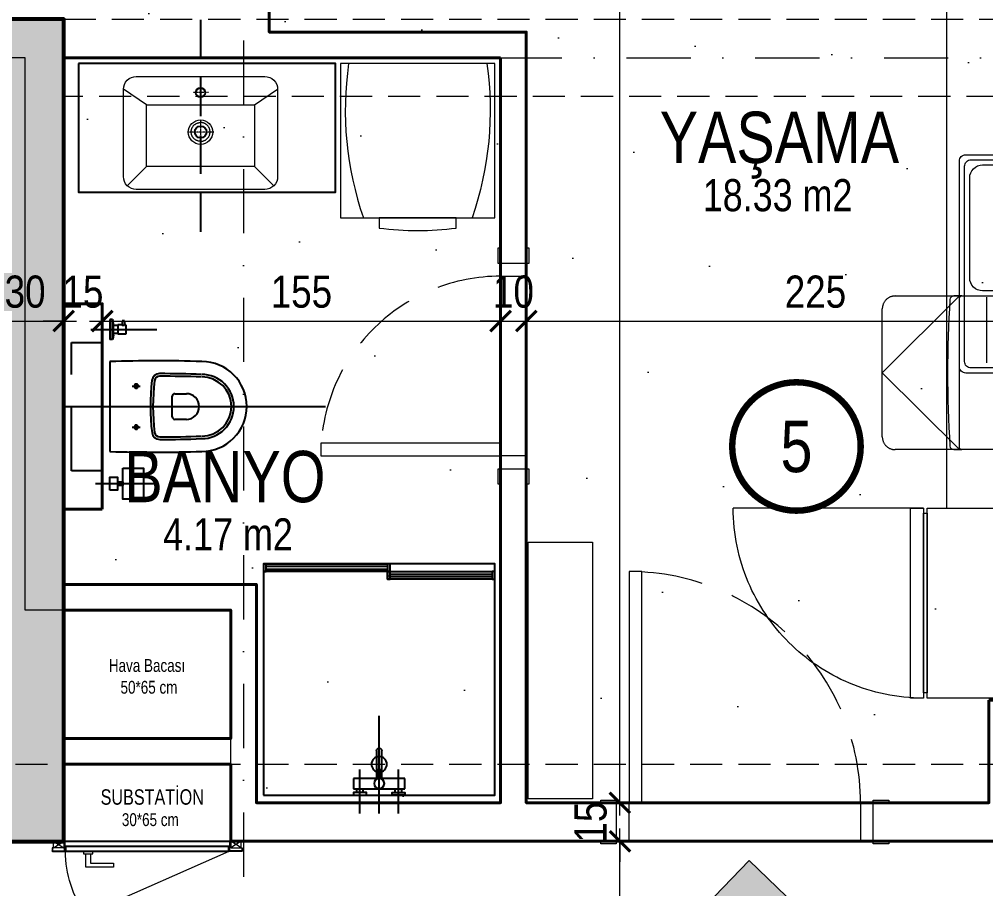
# Model space of a CAD drawing. Header units: centimetres. Extents: x 6300 to 11550, y 0 to 5300.
# Drawn here: x 8912.9 to 9288.8, y 2208 to 2546.4 of the extents above; entities that cross this region are included whole.
import ezdxf
from ezdxf.enums import TextEntityAlignment as Align
from ezdxf.xclip import XClip

# ---------------------------------------------------------------- set-up
doc = ezdxf.new("R2010")
doc.units = ezdxf.units.CM
doc.header["$LTSCALE"] = 100
doc.header["$XCLIPFRAME"] = 0
for name, pattern in [('D BLOK_AKS_NK$0$DASHDOT2', [0.5, 0.25, -0.125, 0, -0.125]), ('D BLOK_STA_NK$0$HIDDEN2', [0.1875, 0.125, -0.0625]), ('xref_1+1_A1_PLAN$0$( Hidden )', [0.375, 0.25, -0.125]), ('xref_1+1_A1_PLAN$0$1N$0$HIDDEN', [0.375, 0.25, -0.125]), ('xref_1+1_A1_PLAN$0$ACAD_ISO03W100', [30, 12, -18]), ('xref_1+1_A1_PLAN$0$CENTER', [0.6, 0.375, -0.075, 0.075, -0.075]), ('xref_1+1_A1_PLAN$0$HIDDEN', [0.375, 0.25, -0.125]), ('xref_1+1_A1_TEXT$0$HIDDEN2', [0.1875, 0.125, -0.0625])]:
    doc.linetypes.add(name, pattern=pattern)
for name, color, linetype, lineweight in [('D BLOK_AKS_NK$0$MYD - AKS', 8, 'D BLOK_AKS_NK$0$DASHDOT2', 15), ('D BLOK_MERDİVEN_NK$0$MYD - B-H', 37, 'Continuous', 20), ('D BLOK_MERDİVEN_NK$0$MYD - BA', 6, 'Continuous', 53), ('D BLOK_MERDİVEN_NK$0$MYD - WIPEOUT', 241, 'Continuous', 0), ('D BLOK_STA_NK$0$MYD - IZ-1', 8, 'D BLOK_STA_NK$0$HIDDEN2', 20), ('D BLOK_ZK$0$MYD - BAGIMSIZ BOLUM', 10, 'Continuous', 18), ('D BLOK_ZK$0$MYD - DIM-IC', 10, 'Continuous', 20), ('xref_1+1_A1_PLAN$0$MYD - DUVAR', 4, 'Continuous', 40), ('xref_1+1_A1_PLAN$0$MYD - GOR-ARKA', 8, 'Continuous', 9), ('xref_1+1_A1_PLAN$0$MYD - KAPI', 2, 'Continuous', 20), ('xref_1+1_A1_PLAN$0$MYD - TEXT-DETAY', 1, 'Continuous', 18), ('xref_1+1_A1_PLAN$0$SAA_TEFRİS', 254, 'Continuous', 5), ('xref_1+1_A1_PLAN$0$xref_1+1_A1_PLAN$0$MYD - DUVAR', 4, 'Continuous', 40), ('xref_1+1_A1_PLAN$0$xref_1+1_B_PLAN$0$MYD - TEFRIS-ISLAK', 5, 'Continuous', 20), ('xref_1+1_A1_TEXT$0$____MEK_MEKANİK ÇALIŞMA', 4, 'Continuous', 35), ('xref_1+1_A1_TEXT$0$MYD - IZ-1', 8, 'xref_1+1_A1_TEXT$0$HIDDEN2', 20), ('xref_1+1_A1_TEXT$0$MYD - TEXT', 7, 'Continuous', 20), ('xref_1+1_A1_TEXT$0$MYD - TEXT-M2', 1, 'Continuous', 20)]:
    doc.layers.add(name, color=color, linetype=linetype, lineweight=lineweight)
for name, color, linetype, lineweight, plot in [('D BLOK_ZK$0$MYD - ALAN-NET', 30, 'Continuous', 9, False), ('xref_1+1_A1_TEXT$0$MYD - ALAN-BRUT', 190, 'Continuous', 9, False), ('xref_1+1_A1_TEXT$0$MYD - ALAN-NET', 30, 'Continuous', 9, False)]:
    doc.layers.add(name, color=color, linetype=linetype, lineweight=lineweight, plot=plot)
doc.layers.add('xref_1+1_A1_PLAN$0$00_VİTRİFİYE AKS', color=7, linetype='xref_1+1_A1_PLAN$0$HIDDEN', true_color=0xf94306)
doc.layers.add('xref_1+1_A1_PLAN$0$Pcelik', color=142, linetype='Continuous')
doc.layers.add('xref_1+1_A1_PLAN$0$Pvitrifiye', color=70, linetype='Continuous')
doc.styles.add('D BLOK_ZK$0$MYD_1.25mm', font='ARIALN.TTF', dxfattribs={"height": 12.5})
doc.styles.add('D BLOK_ZK$0$MYD_4.00mm_B', font='arial.ttf', dxfattribs={"width": 0.8, "height": 40})
doc.styles.add('xref_1+1_A1_TEXT$0$0ZG_2.50mm_B', font='arial.ttf', dxfattribs={"width": 0.8, "height": 25})
doc.styles.add('xref_1+1_A1_TEXT$0$0ZG_4.00mm_B', font='arial.ttf', dxfattribs={"width": 0.8, "height": 40})
doc.styles.add('xref_1+1_A1_TEXT$0$ROMANC8', font='arial.ttf', dxfattribs={"width": 0.75, "height": 0.4})
doc.styles.add('xref_1+1_A1_TEXT$0$Standard', font='arial.ttf')
doc.dimstyles.new('D BLOK_ZK$0$MYD_DIM050', dxfattribs={"dimscale": 0, "dimtxt": 12.5, "dimasz": 8, "dimexe": 5, "dimexo": 0, "dimgap": 5, "dimtad": 1, "dimdec": 1, "dimrnd": 0.5, "dimzin": 12, "dimdsep": 46, "dimtxsty": 'D BLOK_ZK$0$MYD_1.25mm', "dimblk": 'D BLOK_ZK$0$_ARCHTICK', "dimcen": 0.09, "dimdle": 5, "dimclrd": 256, "dimclre": 256, "dimclrt": 256, "dimadec": 0, "dimazin": 0, "dimtfac": 1, "dimtdec": 1, "dimtix": 1, "dimtofl": 0, "dimtmove": 2, "dimatfit": 1, "dimldrblk": 'D BLOK_ZK$0$_ARCHTICK', "dimfxl": 30, "dimfxlon": 1, "dimtolj": 1, "dimtzin": 0, "dimlwd": -1, "dimlwe": -1, "dimarcsym": 0})

# ---------------------------------------------------------------- blocks, each defined once
blk = doc.blocks.new('xref_1+1_A1_TEXT$0$TAG_MAHAL_01')
at = {"style": 'xref_1+1_A1_TEXT$0$Standard', "width": 0.65, "flags": 1}
blk.add_attdef('M2', text='', height=20, dxfattribs=at).set_placement((0, 0), align=Align.MIDDLE_RIGHT)
at = {"layer": 'xref_1+1_A1_TEXT$0$MYD - TEXT', "style": 'xref_1+1_A1_TEXT$0$0ZG_4.00mm_B', "width": 0.8}
blk.add_attdef('MAHAL_ADI', text='', height=40, dxfattribs=at).set_placement((0, -32.5), align=Align.MIDDLE_CENTER)
at = {"layer": 'xref_1+1_A1_TEXT$0$MYD - TEXT-M2', "style": 'xref_1+1_A1_TEXT$0$0ZG_2.50mm_B', "width": 0.8}
blk.add_attdef('MAHAL_M2', text='', height=25, dxfattribs=at).set_placement((0, -77.5), align=Align.MIDDLE_CENTER)
blk = doc.blocks.new('xref_1+1_A1_TEXT')
at = {"layer": 'xref_1+1_A1_TEXT$0$MYD - ALAN-NET'}
h = blk.add_hatch(dxfattribs=at)
h.set_pattern_fill('DOTS', color=1, scale=30, angle=60)
h.set_pattern_definition([(60, (-1500.417, -1858.747), (-29.3382, 44.43473), [0, -47.625])])
h.paths.add_polyline_path([(1417.13, 1032.68), (1077.13, 1032.68), (1077.13, 682.68), (1177.13, 682.68), (1177.13, 382.68), (1357.13, 382.68), (1357.13, 422.68), (1402.13, 422.68), (1402.13, 777.68), (1417.13, 777.68)])
h.paths.add_polyline_path([(1312.13, 1122.68), (1072.13, 1122.68), (1072.13, 1047.68), (1312.13, 1047.68)])
h.paths.add_polyline_path([(769.63, 1007.68), (787.13, 1007.68), (787.13, 1032.68), (1067.13, 1032.68), (1067.13, 687.68), (769.63, 687.68)])
h.paths.add_polyline_path([(1167.13, 672.68), (997.13, 672.68), (997.13, 576.93), (1012.13, 576.93), (1012.13, 496.93), (997.13, 496.93), (997.13, 467.68), (1072.13, 467.68), (1072.13, 382.68), (1167.13, 382.68)])
at = {"layer": 'xref_1+1_A1_TEXT$0$MYD - ALAN-BRUT'}
blk.add_lwpolyline([(757.13, 672.68), (757.13, 1047.68), (1067.13, 1047.68), (1067.13, 1127.68), (1317.13, 1127.68), (1317.13, 1047.68), (1432.13, 1047.68), (1432.13, 412.68), (1367.13, 412.68), (1367.13, 367.68), (1062.13, 367.68), (1062.13, 457.68), (982.13, 457.68), (982.13, 672.68)], close=True, dxfattribs=at)
at = {"layer": 'xref_1+1_A1_TEXT$0$MYD - ALAN-NET'}
for points in [[(1417.13, 1032.68), (1077.13, 1032.68), (1077.13, 682.68), (1177.13, 682.68), (1177.13, 382.68), (1357.13, 382.68), (1357.13, 422.68), (1402.13, 422.68), (1402.13, 777.68), (1417.13, 777.68)], [(1167.13, 672.68), (997.13, 672.68), (997.13, 576.93), (1012.13, 576.93), (1012.13, 496.93), (997.13, 496.93), (997.13, 467.68), (1072.13, 467.68), (1072.13, 382.68), (1167.13, 382.68)]]:
    blk.add_lwpolyline(points, close=True, dxfattribs=at)
at = {"layer": 'xref_1+1_A1_TEXT$0$MYD - IZ-1', "color": 1}
blk.add_lwpolyline([(997.13, 457.68), (1062.13, 457.68), (1062.13, 407.68), (997.13, 407.68)], close=True, dxfattribs=at)
ref = blk.add_blockref('xref_1+1_A1_TEXT$0$TAG_MAHAL_01', (1275.67, 657.97), dxfattribs=dict(xscale=-0.5, yscale=0.5, zscale=0.5))
ref.add_attrib('MAHAL_ADI', 'YAŞAMA', dxfattribs={"layer": 'xref_1+1_A1_TEXT$0$MYD - TEXT', "height": 20, "style": 'xref_1+1_A1_TEXT$0$0ZG_4.00mm_B', "width": 0.8}).set_placement((1275.6, 641.72), align=Align.MIDDLE_CENTER)
ref.add_attrib('MAHAL_M2', '18.33 m2', dxfattribs={"layer": 'xref_1+1_A1_TEXT$0$MYD - TEXT-M2', "height": 12.5, "style": 'xref_1+1_A1_TEXT$0$0ZG_2.50mm_B', "width": 0.8}).set_placement((1274.89, 619.22), align=Align.MIDDLE_CENTER)
ref = blk.add_blockref('xref_1+1_A1_TEXT$0$TAG_MAHAL_01', (1060.49, 525.92), dxfattribs=dict(xscale=-0.5, yscale=0.5, zscale=0.5))
ref.add_attrib('MAHAL_ADI', 'BANYO', dxfattribs={"layer": 'xref_1+1_A1_TEXT$0$MYD - TEXT', "height": 20, "style": 'xref_1+1_A1_TEXT$0$0ZG_4.00mm_B', "width": 0.8}).set_placement((1059.86, 509.67), align=Align.MIDDLE_CENTER)
ref.add_attrib('MAHAL_M2', '4.17 m2', dxfattribs={"layer": 'xref_1+1_A1_TEXT$0$MYD - TEXT-M2', "height": 12.5, "style": 'xref_1+1_A1_TEXT$0$0ZG_2.50mm_B', "width": 0.8}).set_placement((1061.05, 487.17), align=Align.MIDDLE_CENTER)
at = {"layer": 'xref_1+1_A1_TEXT$0$____MEK_MEKANİK ÇALIŞMA', "color": 1, "style": 'xref_1+1_A1_TEXT$0$ROMANC8', "width": 0.75}
for s, height, p in [('Hava Bacası', 5, (1014.69, 433.63)), ('50*65 cm', 5, (1019.25, 425.15)), ('SUBSTATİON', 6, (1011.5, 381.92)), ('30*65 cm', 5, (1019.77, 373.61))]:
    blk.add_text(s, height=height, rotation=0.0335, dxfattribs=at).set_placement(p)
blk = doc.blocks.new('xref_1+1_A1_PLAN$0$KAPI - 080')
at = {"layer": 'xref_1+1_A1_PLAN$0$MYD - KAPI', "ltscale": 2}
for p, q in [((10, 70), (5, 70)), ((5, 70), (5, 0)), ((10, 0), (10, 70)), ((0, 0), (10, 0)), ((80, 0), (75, 0))]:
    blk.add_line(p, q, dxfattribs=at)
at = {"layer": 'xref_1+1_A1_PLAN$0$MYD - KAPI', "linetype": 'xref_1+1_A1_PLAN$0$HIDDEN'}
blk.add_arc((5, 0), 70, 0, 85.904, dxfattribs=at)
blk = doc.blocks.new('*U410')
at = {"layer": 'xref_1+1_A1_PLAN$0$MYD - GOR-ARKA'}
blk.add_lwpolyline([(5, 0), (-65, 0), (-65, -10), (5, -10)], close=True, dxfattribs=at)
at = {"layer": 'xref_1+1_A1_PLAN$0$MYD - KAPI'}
for points in [[(-70, 1), (-76, 1), (-76, 0), (-65, 0), (-65, -10), (-76, -10), (-76, -11), (-70, -11)], [(5, -10), (5, 0), (16, 0), (16, 1), (16, 1), (10, 1), (10, -11), (16, -11), (16, -10)]]:
    blk.add_lwpolyline(points, close=True, dxfattribs=at)
at = {"layer": 'xref_1+1_A1_PLAN$0$MYD - KAPI', "xscale": -1, "rotation": 1.636399016291535e-07}
blk.add_blockref('xref_1+1_A1_PLAN$0$KAPI - 080', (10, 0), dxfattribs=at)
blk = doc.blocks.new('xref_1+1_A1_PLAN$0$A$C6511112D')
at = {"layer": 'xref_1+1_A1_PLAN$0$MYD - TEXT-DETAY'}
h = blk.add_hatch(color=256, dxfattribs=at)
h.dxf.hatch_style = 1
h.paths.add_polyline_path([(0, 0), (14, -14.5), (0, -28.02)])
blk.add_lwpolyline([(0, 0), (14, -14.5), (0, -28.02)], close=True, dxfattribs=at)
blk = doc.blocks.new('xref_1+1_A1_PLAN$0$KAPI - 100')
at = {"layer": 'xref_1+1_A1_PLAN$0$MYD - KAPI'}
for points in [[(10, 0), (10, 90), (5, 90), (5, 0), (10, 0)], [(0, 0), (5, 0)], [(95, 0), (100, 0)]]:
    blk.add_lwpolyline(points, dxfattribs=at)
at = {"layer": 'xref_1+1_A1_PLAN$0$MYD - KAPI', "linetype": 'xref_1+1_A1_PLAN$0$HIDDEN'}
blk.add_lwpolyline([(95, 0, 0.398025), (10, 89.86)], format="xyb", dxfattribs=at)
blk = doc.blocks.new('*U411')
at = {"layer": 'xref_1+1_A1_PLAN$0$MYD - GOR-ARKA'}
blk.add_lwpolyline([(5, 0), (-85, 0), (-85, -15), (5, -15)], close=True, dxfattribs=at)
at = {"layer": 'xref_1+1_A1_PLAN$0$MYD - KAPI'}
for points in [[(-90, -16), (-90, 1), (-96, 1), (-96, 0), (-85, 0), (-85, -15), (-96, -15), (-96, -16)], [(5, -15), (5, 0), (16, 0), (16, 1), (16, 1), (10, 1), (10, -16), (16, -16), (16, -15)]]:
    blk.add_lwpolyline(points, close=True, dxfattribs=at)
at = {"layer": 'xref_1+1_A1_PLAN$0$MYD - KAPI', "xscale": -1, "rotation": 1.636399016291535e-07}
blk.add_blockref('xref_1+1_A1_PLAN$0$KAPI - 100', (10, 0), dxfattribs=at)
blk = doc.blocks.new('*U422')
for points in [[(-74, -67.5), (0, -67.5), (0, 0), (-74, 0)], [(-72, -69), (-2, -69), (-2, -67.5), (-72, -67.5)], [(-74, -74), (0, -74), (0, -69), (-74, -69)]]:
    blk.add_lwpolyline(points, close=True)
at = {"linetype": 'xref_1+1_A1_PLAN$0$ACAD_ISO03W100', "ltscale": 0.3}
blk.add_lwpolyline([(0, -69), (0, -143)], dxfattribs=at)
blk.add_arc((0, -69), 74, 180, 270, dxfattribs=at)
blk = doc.blocks.new('*U420')
for points in [[(39.5, 0), (-40.5, 0, -0.414214), (-43, 2.5), (-43, 44.5, -0.414214), (-40.5, 47), (39.5, 47, -0.414214), (42, 44.5), (42, 2.5, -0.414214)], [(37.5, 2), (-38.5, 2, -0.414214), (-41, 4.5), (-41, 42.5, -0.414214), (-38.5, 45), (37.5, 45, -0.414214), (40, 42.5), (40, 4.5, -0.414214)], [(5, 4), (-34, 4, -0.414214), (-39, 9), (-39, 38, -0.414214), (-34, 43), (5, 43, -0.414214), (10, 38), (10, 9, -0.414214)]]:
    blk.add_lwpolyline(points, format="xyb", close=True)
for points in [[(12.5, 36.5), (38, 36.5)], [(12.5, 30), (38, 30)], [(12.5, 23.5), (38, 23.5)], [(12.5, 17), (38, 17)], [(12.5, 10.5), (38, 10.5)]]:
    blk.add_lwpolyline(points)
blk.add_circle((-14.5, 23.5), 5.5)
blk = doc.blocks.new('xref_1+1_A1_PLAN$0$Bosch_300_Series_Dishwasher_24_Stainless_steel_Top1')
blk.add_lwpolyline([(0, 0), (59.8, 0), (59.8, -51.9, -0.414214), (58.8, -52.9), (1, -52.9, -0.414214), (0, -51.9)], format="xyb", close=True)
blk.add_lwpolyline([(0, -51.9), (0, -55.09, 0.395671), (1.4, -56.59, 0.031871), (58.4, -56.59, 0.395671), (59.8, -55.09), (59.8, -51.9)], format="xyb")
at = {"linetype": 'xref_1+1_A1_PLAN$0$( Hidden )', "ltscale": 10}
blk.add_lwpolyline([(59.8, -52.9), (59.8, -77.9, -0.414214), (54.8, -82.9), (5, -82.9, -0.414214), (0, -77.9), (0, -52.9)], format="xyb", dxfattribs=at)
blk.add_lwpolyline([(59.8, -52.9), (29.9, -82.9), (0, -52.9)], dxfattribs=at)
blk = doc.blocks.new('xref_1+1_A1_PLAN$0$A$C38267379')
at = {"layer": 'xref_1+1_A1_PLAN$0$00_VİTRİFİYE AKS', "ltscale": 6}
blk.add_lwpolyline([(299.8, 635.6), (299.8, -210.1)], dxfattribs=at)
at = {"layer": 'xref_1+1_A1_PLAN$0$Pvitrifiye', "linetype": 'xref_1+1_A1_PLAN$0$CENTER', "lineweight": 5, "ltscale": 0.03}
for p, q in [((299.8, 379.3), (299.8, 321.9)), ((330.9, 352.3), (270.6, 352.3)), ((299.8, 244.7), (299.8, 144.2)), ((351.4, 198.2), (250.1, 198.2))]:
    blk.add_line(p, q, dxfattribs=at)
at = {"layer": 'xref_1+1_A1_PLAN$0$Pvitrifiye', "linetype": 'Continuous', "lineweight": 5}
blk.add_lwpolyline([(-0.2, 25), (-0.2, 365, -0.414214), (49.8, 415), (549.8, 415, -0.414214), (599.8, 365), (599.8, 25, -0.414214), (549.8, -25), (49.8, -25, -0.414214)], format="xyb", close=True, dxfattribs=at)
for points in [[(89.8, 305), (-0.2, 365)], [(509.8, 305), (599.8, 365)], [(89.8, 65), (14.5, -10.4)], [(509.8, 65), (585.2, -10.4)]]:
    blk.add_lwpolyline(points, dxfattribs=at)
blk.add_lwpolyline([(89.8, 65), (89.8, 305), (509.8, 305), (509.8, 65)], close=True, dxfattribs=at)
at = {"layer": 'xref_1+1_A1_PLAN$0$Pvitrifiye', "linetype": 'Continuous'}
for centre, radius in [((299.8, 352.3), 17.9), ((300.1, 199), 23)]:
    blk.add_circle(centre, radius, dxfattribs=at)
at = {"layer": 'xref_1+1_A1_PLAN$0$Pvitrifiye', "linetype": 'Continuous', "lineweight": 5}
blk.add_circle((299.8, 198.2), 47.5, dxfattribs=at)
for points in [[(300.1, 162.3), (298.9, 162.3), (296.5, 162.4), (293, 162.9), (289.5, 163.8), (286.1, 165), (282.8, 166.6), (279.7, 168.4), (276.8, 170.6), (274.1, 173), (271.7, 175.7), (269.5, 178.6), (267.7, 181.7), (266.1, 184.9), (264.9, 188.3), (264.1, 191.8), (263.5, 195.4), (263.3, 199), (263.5, 202.6), (264.1, 206.2), (264.9, 209.7), (266.1, 213.1), (267.7, 216.3), (269.5, 219.4), (271.7, 222.3), (274.1, 225), (276.8, 227.4), (279.7, 229.6), (282.8, 231.4), (286.1, 233), (289.5, 234.2), (293, 235.1), (296.5, 235.6), (298.9, 235.7), (300.1, 235.7)], [(300.1, 162.3), (301.3, 162.3), (303.7, 162.4), (307.3, 162.9), (310.8, 163.8), (314.2, 165), (317.5, 166.6), (320.6, 168.4), (323.5, 170.6), (326.1, 173), (328.6, 175.7), (330.7, 178.6), (332.6, 181.7), (334.1, 184.9), (335.3, 188.3), (336.2, 191.8), (336.7, 195.4), (336.9, 199), (336.7, 202.6), (336.2, 206.2), (335.3, 209.7), (334.1, 213.1), (332.6, 216.3), (330.7, 219.4), (328.6, 222.3), (326.1, 225), (323.5, 227.4), (320.6, 229.6), (317.5, 231.4), (314.2, 233), (310.8, 234.2), (307.3, 235.1), (303.7, 235.6), (301.3, 235.7), (300.1, 235.7)]]:
    blk.add_open_spline(points, degree=3, dxfattribs=at)
blk = doc.blocks.new('xref_1+1_A1_PLAN$0$xref_1+1_B_PLAN$0$TEF - BANYO - ÇAMAŞIR MAKİNESİ')
at = {"layer": 'xref_1+1_A1_PLAN$0$xref_1+1_B_PLAN$0$MYD - TEFRIS-ISLAK'}
blk.add_lwpolyline([(5, -65), (5, -5), (65, -5), (65, -65)], close=True, dxfattribs=at)
for points in [[(5, -8.1, -0.119212), (65, -13.85)], [(5, -61.9, 0.119212), (65, -56.15)]]:
    blk.add_lwpolyline(points, format="xyb", dxfattribs=at)
blk.add_lwpolyline([(69, -50), (65, -50), (65, -20), (69, -20, -0.066667), (69, -50)], format="xyb", close=True, dxfattribs=at)
blk = doc.blocks.new('xref_1+1_A1_PLAN$0$banyo batarya')
at = {"layer": 'xref_1+1_A1_PLAN$0$00_VİTRİFİYE AKS', "ltscale": 6}
for points in [[(74322.34, -67160.49), (74339.39, -67160.49)], [(74322.34, -67167.99), (74360.27, -67167.99)], [(74322.34, -67175.49), (74339.39, -67175.49)]]:
    blk.add_lwpolyline(points, dxfattribs=at)
at = {"layer": 'xref_1+1_A1_PLAN$0$Pvitrifiye'}
for p, q in [((74330.44, -67159.24), (74331.94, -67159.24)), ((74331.94, -67177.99), (74331.94, -67157.99)), ((74331.94, -67157.99), (74335.94, -67157.99)), ((74335.94, -67157.99), (74335.94, -67177.99)), ((74330.44, -67161.74), (74331.94, -67161.74)), ((74335.94, -67166.99), (74346.7, -67166.99)), ((74335.87, -67168.49), (74339.28, -67168.49)), ((74346.7, -67168.99), (74335.94, -67168.99)), ((74339.28, -67167.49), (74339.28, -67168.49)), ((74330.44, -67174.24), (74331.94, -67174.24)), ((74330.44, -67176.74), (74331.94, -67176.74)), ((74335.94, -67177.99), (74331.94, -67177.99))]:
    blk.add_line(p, q, dxfattribs=at)
for points in [[(74329.44, -67157.99), (74329.44, -67162.99), (74330.44, -67162.99), (74330.44, -67157.99)], [(74329.44, -67177.99), (74329.44, -67172.99), (74330.44, -67172.99), (74330.44, -67177.99)]]:
    blk.add_lwpolyline(points, close=True, dxfattribs=at)
blk.add_lwpolyline([(74335.87, -67167.49), (74339.28, -67167.49)], dxfattribs=at)
blk.add_circle((74333.94, -67167.99), 2, dxfattribs=at)
blk.add_arc((74346.7, -67167.99), 1, 270, 90, dxfattribs=at)
blk = doc.blocks.new('xref_1+1_A1_PLAN$0$9090duş_1')
at = {"layer": 'xref_1+1_A1_PLAN$0$Pcelik', "ltscale": 6, "elevation": 0}
for points in [[(24102.62, -6340.13), (24102.62, -6337.13), (24103.62, -6337.13), (24103.62, -6340.13)], [(24102.62, -6337.13), (24102.62, -6340.13), (24143.37, -6340.13), (24143.37, -6337.13)], [(24143.37, -6340.13), (24143.37, -6337.13), (24144.37, -6337.13), (24144.37, -6340.13)], [(24054.37, -6343.13), (24054.37, -6340.13), (24055.37, -6340.13), (24055.37, -6343.13)], [(24102.62, -6343.13), (24102.62, -6340.13), (24103.62, -6340.13), (24103.62, -6343.13)]]:
    blk.add_lwpolyline(points, close=True, dxfattribs=at)
for points in [[(24103.62, -6339.13), (24143.37, -6339.13), (24143.37, -6338.13), (24103.62, -6338.13)], [(24103.62, -6340.13), (24054.37, -6340.13)], [(24055.37, -6341.13), (24102.62, -6341.13)], [(24102.62, -6342.13), (24055.37, -6342.13)], [(24054.37, -6343.13), (24102.62, -6343.13)]]:
    blk.add_lwpolyline(points, dxfattribs=at)
at = {"layer": 'xref_1+1_A1_PLAN$0$Pvitrifiye'}
blk.add_lwpolyline([(24054.37, -6253.13), (24144.37, -6253.13), (24144.37, -6343.13), (24054.37, -6343.13)], close=True, dxfattribs=at)
blk.add_circle((24099.37, -6265.13, 0), 3, dxfattribs=at)
at = {"layer": 'xref_1+1_A1_PLAN$0$Pvitrifiye', "rotation": 270}
blk.add_blockref('xref_1+1_A1_PLAN$0$banyo batarya', (91267.37, 68076.31), dxfattribs=at)
blk = doc.blocks.new('xref_1+1_A1_PLAN$0$matrix_tk_üst')
at = {"layer": 'xref_1+1_A1_PLAN$0$00_VİTRİFİYE AKS', "ltscale": 6}
blk.add_lwpolyline([(80694.02, -59002.25), (80694.09, -59026.78)], dxfattribs=at)
at = {"layer": 'xref_1+1_A1_PLAN$0$Pvitrifiye', "ltscale": 6}
for points in [[(80696.54, -59007.89), (80691.54, -59007.9), (80691.54, -59010.9), (80696.54, -59010.89)], [(80694.79, -59010.9), (80693.29, -59010.9), (80693.3, -59012.9), (80694.8, -59012.9)], [(80688.05, -59012.91), (80688.07, -59020.91), (80700.07, -59020.88), (80700.05, -59012.88)]]:
    blk.add_lwpolyline(points, close=True, dxfattribs=at)
blk = doc.blocks.new('xref_1+1_A1_PLAN$0$STOP VALF')
at = {"linetype": 'Continuous'}
for p, q in [((-3.95, 0), (3.95, 0)), ((-3.85, -0.95), (-3.95, 0)), ((3.85, -0.95), (-3.85, -0.95)), ((3.69, -1.13), (-3.69, -1.13)), ((-2.16, -1.4), (-3.69, -1.13)), ((2.16, -1.4), (-2.16, -1.4)), ((-1.76, -4.81), (-1.76, -3.05)), ((-1.76, -3.05), (1.76, -3.05)), ((-1.61, -3.05), (-1.61, -1.4)), ((1.61, -3.05), (1.61, -1.4)), ((1.76, -6.16), (1.76, -3.05)), ((2.16, -1.4), (3.69, -1.13)), ((-3.41, -4.86), (-3.36, -4.81)), ((-3.41, -5.56), (-3.41, -4.86)), ((-3.41, -5.56), (-3.36, -5.61)), ((-3.36, -5.61), (-3.36, -4.81)), ((-3.36, -4.81), (-1.76, -4.81)), ((-3.36, -5.61), (-1.76, -5.61)), ((-1.76, -6.16), (-1.76, -5.61)), ((-1.76, -6.16), (1.76, -6.16))]:
    blk.add_line(p, q, dxfattribs=at)
at = {"linetype": 'xref_1+1_A1_PLAN$0$1N$0$HIDDEN', "ltscale": 0.1}
blk.add_line((3.85, -0.95), (3.95, 0), dxfattribs=at)
at = {"linetype": 'Continuous'}
for centre, start, end in [((-3.65, -0.93), 186, 259.8239), ((3.65, -0.93), 280.1761, 354)]:
    blk.add_arc(centre, 0.201, start, end, dxfattribs=at)
at = {"linetype": 'Continuous', "start_tangent": (0.222825, -0.974858), "end_tangent": (-0.222825, -0.974858)}
blk.add_spline([(-1.76, -4.81), (-1.75, -4.81), (-1.75, -4.84), (-1.74, -4.87), (-1.73, -4.92), (-1.72, -4.98), (-1.72, -5.05), (-1.71, -5.13), (-1.71, -5.21), (-1.71, -5.28), (-1.72, -5.36), (-1.72, -5.43), (-1.73, -5.49), (-1.74, -5.54), (-1.75, -5.58), (-1.75, -5.6), (-1.76, -5.61)], degree=3, dxfattribs=at)
at = {"layer": 'xref_1+1_A1_PLAN$0$00_VİTRİFİYE AKS', "ltscale": 6}
blk.add_lwpolyline([(0, 7.42), (0, -18.26)], dxfattribs=at)
blk = doc.blocks.new('xref_1+1_A1_PLAN$0$klozet1')
at = {"layer": 'xref_1+1_A1_PLAN$0$00_VİTRİFİYE AKS', "ltscale": 6}
blk.add_lwpolyline([(30.69, -0.09), (-83.81, 0.24)], dxfattribs=at)
at = {"layer": 'xref_1+1_A1_PLAN$0$Pvitrifiye'}
for p, q in [((-0.05, -17.49, 0), (0.05, 17.49, 0)), ((-8.61, 8.03, 0), (-11.8, 8.03, 0)), ((-8.61, 8.03, 0), (-11.8, 8.03, 0)), ((-10.21, 8.03, 0), (-10.21, 9.19, 0)), ((-10.21, 8.03, 0), (-10.21, 6.87, 0)), ((-29.73, 5.08, 0), (-25.23, 5.07, 0)), ((-24.23, 4.07, 0), (-24.24, 0.07, 0)), ((-24.24, 0.07, 0), (-24.25, -3.93, 0)), ((-25.25, -4.93, 0), (-29.75, -4.92, 0)), ((-10.25, -7.97, 0), (-10.25, -6.81, 0)), ((-8.66, -7.97, 0), (-11.84, -7.97, 0)), ((-8.66, -7.97, 0), (-11.84, -7.97, 0)), ((-10.25, -7.97, 0), (-10.26, -9.13, 0))]:
    blk.add_line(p, q, dxfattribs=at)
at = {"layer": 'xref_1+1_A1_PLAN$0$Pvitrifiye', "linetype": 'xref_1+1_A1_PLAN$0$HIDDEN', "elevation": 0}
blk.add_lwpolyline([(15.07, 24.96), (14.93, -25.04), (2.93, -25.01), (3.07, 24.99)], close=True, dxfattribs=at)
at = {"layer": 'xref_1+1_A1_PLAN$0$Pvitrifiye'}
for centre, major_axis, start_param, end_param in [((-35.74, 0.07, 0), (12.37, 12.37), 0.783497, 2.354294), ((-18.92, -482.15, 0), (353.55, 353.55), 0.747455, 0.81898), ((-35.74, 0.08, 0), (8.84, 8.84), 0.783497, 2.354294), ((-35.74, 0.08, 0), (-8.13, 8.13), -0.787299, 0.783497), ((-18.92, -482.13, 0), (350.02, 350.02), 0.786231, 0.81898), ((-18.92, -482.13, 0), (-349.31, 349.31), -0.784566, -0.751816), ((-19.33, 9.86, 0), (-2.12, 2.12), 4.048701, 5.49862), ((-19.33, 9.86, 0), (1.41, 1.41), 5.619497, 7.069416), ((-98.33, 0.2, 0), (57.69, 57.69), 5.372276, 5.619497), ((-98.33, 0.2, 0), (-58.4, 58.4), 3.801479, 4.048701), ((-10.21, 8.03, 0), (0.53, 0.53), 5.495886, 8.637479), ((-10.21, 8.03, 0), (0.53, 0.53), 2.354294, 5.495886), ((-29.74, 0.08, 0), (-3.54, 3.54), -0.787299, 0.783497), ((-25.23, 4.07, 0), (0.707, 0.707), 5.495886, 7.066683), ((-35.74, 0.07, 0), (12.37, 12.37), 2.354294, 3.92509), ((-35.74, 0.08, 0), (-8.84, 8.84), 0.783497, 2.354294), ((-35.74, 0.08, 0), (8.13, 8.13), 2.354294, 3.92509), ((-29.74, 0.08, 0), (3.54, 3.54), 2.354294, 3.92509), ((-25.25, -3.93, 0), (0.707, 0.707), 3.92509, 5.495886), ((-10.25, -7.97, 0), (0.53, 0.53), 5.495886, 8.637479), ((-19.36, -9.76, 0), (-2.12, 2.12), 2.35156, 3.801479), ((-19.36, -9.76, 0), (1.41, 1.41), 3.922356, 5.372276), ((-10.25, -7.97, 0), (0.53, 0.53), 2.354294, 5.495886), ((-17.08, 482.23, 0), (350.02, 350.02), 3.889607, 3.922356), ((-17.08, 482.23, 0), (349.31, 349.31), 3.889607, 3.922356), ((-17.08, 482.22, 0), (-353.55, 353.55), 2.318811, 2.390268)]:
    blk.add_ellipse(centre, major_axis=major_axis, ratio=1, start_param=start_param, end_param=end_param, dxfattribs=at)
blk = doc.blocks.new('xref_1+1_A1_PLAN')
at = {"layer": 'xref_1+1_A1_PLAN$0$MYD - DUVAR'}
for points in [[(838.35, 354.58), (853.35, 354.58), (853.35, 659.58), (1090.85, 659.58), (1090.85, 1034.58), (403.35, 1034.58), (403.35, 354.58), (773.35, 354.58), (773.35, 384.58), (838.35, 384.58)], [(478.35, 409.58), (433.35, 409.58), (433.35, 764.58), (418.35, 764.58), (418.35, 1019.58), (758.35, 1019.58), (758.35, 669.58), (658.35, 669.58), (658.35, 369.58), (478.35, 369.58)], [(668.35, 659.58), (838.35, 659.58), (838.35, 454.58), (763.35, 454.58), (763.35, 369.58), (668.35, 369.58)], [(838.35, 394.58), (773.35, 394.58), (773.35, 444.58), (838.35, 444.58)]]:
    blk.add_lwpolyline(points, close=True, dxfattribs=at)
at = {"layer": 'xref_1+1_A1_PLAN$0$MYD - KAPI', "transparency": 33554513}
for p, q in [((773.85, 354.58), (837.85, 354.58)), ((768.85, 352.08, 0), (768.85, 350.88, 0)), ((769.05, 352.08, 0), (768.85, 352.08, 0)), ((769.05, 352.08, 0), (769.05, 350.98, 0)), ((769.05, 350.68, 0), (773.75, 350.68, 0)), ((769.15, 350.88, 0), (773.55, 350.88, 0)), ((774.05, 350.68, 0), (829.77, 326.05, 0)), ((842.65, 350.68), (837.95, 350.68)), ((842.55, 350.88), (838.15, 350.88)), ((842.65, 352.08), (842.65, 350.98)), ((842.65, 352.08), (842.85, 352.08)), ((842.85, 352.07), (842.85, 350.87))]:
    blk.add_line(p, q, dxfattribs=at)
blk.add_lwpolyline([(769.35, 354.58), (773.35, 354.58), (773.35, 352.08), (769.35, 352.08)], close=True, dxfattribs=at)
for points in [[(769.35, 352.08), (773.35, 354.58)], [(769.35, 354.58), (773.35, 352.08)], [(773.35, 354.58), (773.85, 354.58), (773.85, 350.78)], [(838.35, 354.58), (837.85, 354.58), (837.85, 350.78)], [(838.05, 350.98), (838.05, 354.57)], [(842.35, 352.08), (838.35, 354.58)], [(842.35, 354.58), (838.35, 352.08)]]:
    blk.add_lwpolyline(points, dxfattribs=at)
at = {"layer": 'xref_1+1_A1_PLAN$0$MYD - KAPI', "transparency": 33554513, "elevation": 0}
for points in [[(773.65, 350.97), (773.65, 354.57)], [(827.95, 349.68), (827.95, 346.08), (818.97, 346.08), (818.97, 344.58), (829.75, 344.58), (829.75, 349.68)], [(830.65, 350.68), (830.65, 349.68), (827.05, 349.68), (827.05, 350.68)]]:
    blk.add_lwpolyline(points, dxfattribs=at)
for points in [[(842.35, 354.58), (838.35, 354.58), (838.35, 352.08), (842.35, 352.08)], [(774.05, 350.68), (774.05, 352.68), (837.65, 352.68), (837.65, 350.68)], [(774.25, 350.88), (774.25, 352.48), (837.45, 352.48), (837.45, 350.88)]]:
    blk.add_lwpolyline(points, close=True, dxfattribs=at)
at = {"layer": 'xref_1+1_A1_PLAN$0$MYD - KAPI', "transparency": 33554513}
for centre, radius, start, end in [((769.05, 350.88, 0), 0.2, 180, 270), ((769.15, 350.98, 0), 0.1, 180, 270), ((773.55, 350.98, 0), 0.1, 270, 0), ((773.75, 350.78, 0), 0.1, 270, 0), ((794.77, 350.83, 0), 42.88, 324.7067, 359.7997), ((837.95, 350.78), 0.1, 180, 270), ((838.15, 350.98), 0.1, 180, 270), ((842.55, 350.98), 0.1, 270, 0), ((842.65, 350.88), 0.2, 270, 0)]:
    blk.add_arc(centre, radius, start, end, dxfattribs=at)
at = {"layer": 'xref_1+1_A1_PLAN$0$Pvitrifiye'}
blk.add_lwpolyline([(832.6, 657.33), (832.6, 607.33), (732.6, 607.33), (732.6, 657.33)], close=True, dxfattribs=at)
at = {"layer": 'xref_1+1_A1_PLAN$0$SAA_TEFRİS'}
for points in [[(434.85, 484.33), (434.85, 764.33), (494.85, 764.33), (494.85, 484.33)], [(657.6, 371.08), (657.6, 471.08), (632.6, 471.08), (632.6, 371.08)]]:
    blk.add_lwpolyline(points, close=True, dxfattribs=at)
at = {"layer": 'xref_1+1_A1_PLAN$0$xref_1+1_A1_PLAN$0$MYD - DUVAR'}
blk.add_lwpolyline([(823.35, 483.83), (838.35, 483.83), (838.35, 563.83), (823.35, 563.83)], close=True, dxfattribs=at)
at = {"xscale": 2.000000000000052, "yscale": 2.000000000000052, "zscale": 2.000000000000052, "rotation": 90}
blk.add_blockref('xref_1+1_A1_PLAN$0$A$C6511112D', (542.62, 319.08), dxfattribs=at)
at = {"layer": 'xref_1+1_A1_PLAN$0$MYD - KAPI', "rotation": 270}
blk.add_blockref('*U410', (668.35, 509.58), dxfattribs=at)
at = {"layer": 'xref_1+1_A1_PLAN$0$MYD - KAPI'}
blk.add_blockref('*U411', (613.35, 369.58), dxfattribs=at)
at = {"layer": 'xref_1+1_A1_PLAN$0$Pvitrifiye', "xscale": -0.1000000000000001, "yscale": 0.1000000000000001, "zscale": 0.1}
blk.add_blockref('xref_1+1_A1_PLAN$0$A$C38267379', (815.08, 610.83), dxfattribs=at)
at = {"layer": 'xref_1+1_A1_PLAN$0$Pvitrifiye'}
for name, p, rotation in [('xref_1+1_A1_PLAN$0$STOP VALF', (820.35, 553.82, 0), 270), ('xref_1+1_A1_PLAN$0$matrix_tk_üst', (60059.42, 81018.3, 0), 269.8356819482808), ('xref_1+1_A1_PLAN$0$9090duş_1', (24814.97, -5880.56), 180)]:
    blk.add_blockref(name, p, dxfattribs=dict(at, rotation=rotation))
at = {"layer": 'xref_1+1_A1_PLAN$0$Pvitrifiye', "extrusion": (0, 0, -1), "zscale": -1, "rotation": 180.1643249492509}
blk.add_blockref('xref_1+1_A1_PLAN$0$klozet1', (-820.35, 523.82, 0), dxfattribs=at)
at = {"layer": 'xref_1+1_A1_PLAN$0$SAA_TEFRİS', "xscale": -1}
for name, p, rotation in [('*U420', (489.85, 578.87), 89.99999999999977), ('xref_1+1_A1_PLAN$0$Bosch_300_Series_Dishwasher_24_Stainless_steel_Top1', (436.95, 566.87), 89.99999999999993)]:
    blk.add_blockref(name, p, dxfattribs=dict(at, rotation=rotation))
at = {"layer": 'xref_1+1_A1_PLAN$0$SAA_TEFRİS', "rotation": 90.00000000000001}
blk.add_blockref('*U422', (434.85, 484.33), dxfattribs=at)
at = {"layer": 'xref_1+1_A1_PLAN$0$xref_1+1_B_PLAN$0$MYD - TEFRIS-ISLAK', "rotation": 270.0000000000001}
blk.add_blockref('xref_1+1_A1_PLAN$0$xref_1+1_B_PLAN$0$TEF - BANYO - ÇAMAŞIR MAKİNESİ', (735.6, 662.33), dxfattribs=at)
blk = doc.blocks.new('D BLOK_MERDİVEN_NK')
blk.add_wipeout([(2180.11, 2226.42), (2150.11, 2226.42), (2150.11, 2546.42), (2630.11, 2546.42), (2630.11, 2226.42), (2600.11, 2226.42), (2600.11, 2516.42), (2180.11, 2516.42)]).dxf.layer = 'D BLOK_MERDİVEN_NK$0$MYD - WIPEOUT'
at = {"layer": 'D BLOK_MERDİVEN_NK$0$MYD - B-H'}
h = blk.add_hatch(dxfattribs=at)
h.set_pattern_fill('ANSI33', color=256)
h.paths.add_polyline_path([(2150.11, 2546.42), (2150.11, 2226.42), (2180.11, 2226.42), (2180.11, 2516.42), (2600.11, 2516.42), (2600.11, 2226.42), (2630.11, 2226.42), (2630.11, 2546.42)])
at = {"layer": 'D BLOK_MERDİVEN_NK$0$MYD - BA'}
blk.add_lwpolyline([(2150.11, 2546.42), (2150.11, 2226.42), (2180.11, 2226.42), (2180.11, 2516.42), (2600.11, 2516.42), (2600.11, 2226.42), (2630.11, 2226.42), (2630.11, 2546.42)], close=True, dxfattribs=at)
blk = doc.blocks.new('D BLOK_STA_NK')
at = {"layer": 'D BLOK_STA_NK$0$MYD - IZ-1', "color": 215, "true_color": 0xa953a0}
for points in [[(2630.11, 2546.42), (3050.11, 2546.42), (3050.11, 2516.42), (2630.11, 2516.42)], [(1730.11, 2256.42), (3050.11, 2256.42), (3050.11, 2226.42), (1730.11, 2226.42)]]:
    blk.add_lwpolyline(points, close=True, dxfattribs=at)
blk = doc.blocks.new('D BLOK_AKS_NK')
at = {"layer": 'D BLOK_AKS_NK$0$MYD - AKS'}
for points in [[(2700.11, 3540.24), (2700.11, 942.88)], [(193.78, 2531.42), (4534.65, 2531.42)], [(193.78, 2226.42), (4534.65, 2226.42)]]:
    blk.add_lwpolyline(points, dxfattribs=at)
blk = doc.blocks.new('D BLOK_ZK$0$TAG_BBOLUM')
at = {"layer": 'D BLOK_ZK$0$MYD - BAGIMSIZ BOLUM', "const_width": 5}
blk.add_lwpolyline([(0, 50, -1), (0, -50, -1)], format="xyb", close=True, dxfattribs=at)
at = {"layer": 'D BLOK_ZK$0$MYD - BAGIMSIZ BOLUM', "color": 2, "style": 'D BLOK_ZK$0$MYD_4.00mm_B', "width": 0.8}
blk.add_attdef('B-BOLUM', text='', height=40, dxfattribs=at).set_placement((0, 0), align=Align.MIDDLE_CENTER)
blk = doc.blocks.new('D BLOK_ZK$0$_ARCHTICK')
at = {"color": 0, "linetype": 'ByBlock', "const_width": 0.15}
blk.add_lwpolyline([(-0.5, -0.5), (0.5, 0.5)], dxfattribs=at)
blk = doc.blocks.new('*D218')
at = {"layer": 'D BLOK_ZK$0$MYD - DIM-IC', "transparency": 16777216}
for p, q in [((2846.53, 2081.42), (2846.53, 2231.42)), ((2846.53, 2226.42), (2841.53, 2226.42)), ((2846.53, 2086.42), (2851.53, 2086.42))]:
    blk.add_line(p, q, dxfattribs=at)
at = {"layer": 'Defpoints', "color": 0, "transparency": 16777216}
for p in [(2846.53, 2226.42), (2846.53, 2226.42), (2846.53, 2086.42)]:
    blk.add_point(p, dxfattribs=at)
at = {"layer": 'D BLOK_ZK$0$MYD - DIM-IC', "transparency": 16777216, "xscale": 8, "yscale": 8, "zscale": 8}
for p, rotation in [((2846.53, 2226.42), 90), ((2846.53, 2086.42), 270)]:
    blk.add_blockref('D BLOK_ZK$0$_ARCHTICK', p, dxfattribs=dict(at, rotation=rotation))
at = {"layer": 'D BLOK_ZK$0$MYD - DIM-IC', "transparency": 16777216, "insert": (2835.15, 2156.42), "char_height": 12.5, "attachment_point": 5, "rotation": 90, "style": 'D BLOK_ZK$0$MYD_1.25mm'}
blk.add_mtext('\\A1;140', dxfattribs=at)
blk = doc.blocks.new('*D219')
at = {"layer": 'D BLOK_ZK$0$MYD - DIM-IC', "transparency": 16777216}
for p, q in [((2846.53, 2241.42), (2846.53, 2249.42)), ((2846.53, 2241.42), (2851.53, 2241.42)), ((2846.53, 2226.42), (2841.53, 2226.42)), ((2846.53, 2226.42), (2846.53, 2218.42))]:
    blk.add_line(p, q, dxfattribs=at)
at = {"layer": 'Defpoints', "color": 0, "transparency": 16777216}
for p in [(2846.53, 2241.42), (2846.53, 2241.42), (2846.53, 2226.42)]:
    blk.add_point(p, dxfattribs=at)
at = {"layer": 'D BLOK_ZK$0$MYD - DIM-IC', "transparency": 16777216, "xscale": 8, "yscale": 8, "zscale": 8}
for p, rotation in [((2846.53, 2241.42), 270), ((2846.53, 2226.42), 90)]:
    blk.add_blockref('D BLOK_ZK$0$_ARCHTICK', p, dxfattribs=dict(at, rotation=rotation))
at = {"layer": 'D BLOK_ZK$0$MYD - DIM-IC', "transparency": 16777216, "insert": (2835.15, 2233.92), "char_height": 12.5, "attachment_point": 5, "rotation": 90, "style": 'D BLOK_ZK$0$MYD_1.25mm'}
blk.add_mtext('\\A1;15', dxfattribs=at)
blk = doc.blocks.new('*D220')
at = {"layer": 'D BLOK_ZK$0$MYD - DIM-IC', "transparency": 16777216}
for p, q in [((2846.53, 2236.42), (2846.53, 2896.42)), ((2846.53, 2891.42), (2851.53, 2891.42)), ((2846.53, 2241.42), (2851.53, 2241.42))]:
    blk.add_line(p, q, dxfattribs=at)
at = {"layer": 'Defpoints', "color": 0, "transparency": 16777216}
for p in [(2846.53, 2891.42), (2846.53, 2891.42), (2846.53, 2241.42)]:
    blk.add_point(p, dxfattribs=at)
at = {"layer": 'D BLOK_ZK$0$MYD - DIM-IC', "transparency": 16777216, "xscale": 8, "yscale": 8, "zscale": 8}
for p, rotation in [((2846.53, 2891.42), 90), ((2846.53, 2241.42), 270)]:
    blk.add_blockref('D BLOK_ZK$0$_ARCHTICK', p, dxfattribs=dict(at, rotation=rotation))
at = {"layer": 'D BLOK_ZK$0$MYD - DIM-IC', "transparency": 16777216, "insert": (2835.15, 2566.42), "char_height": 12.5, "attachment_point": 5, "rotation": 90, "style": 'D BLOK_ZK$0$MYD_1.25mm'}
blk.add_mtext('\\A1;650', dxfattribs=at)
blk = doc.blocks.new('*D312')
at = {"layer": 'D BLOK_ZK$0$MYD - DIM-IC', "transparency": 16777216}
for p, q in [((2600.11, 2428.95), (2600.11, 2433.95)), ((2630.11, 2428.92), (2630.11, 2433.95)), ((2595.11, 2428.95), (2635.11, 2428.95))]:
    blk.add_line(p, q, dxfattribs=at)
at = {"layer": 'Defpoints', "color": 0, "transparency": 16777216}
for p in [(2600.11, 2428.95), (2630.11, 2428.95), (2630.11, 2428.92)]:
    blk.add_point(p, dxfattribs=at)
at = {"layer": 'D BLOK_ZK$0$MYD - DIM-IC', "transparency": 16777216, "xscale": 8, "yscale": 8, "zscale": 8, "rotation": 180}
blk.add_blockref('D BLOK_ZK$0$_ARCHTICK', (2600.11, 2428.95), dxfattribs=at)
at = {"layer": 'D BLOK_ZK$0$MYD - DIM-IC', "transparency": 16777216, "xscale": 8, "yscale": 8, "zscale": 8}
blk.add_blockref('D BLOK_ZK$0$_ARCHTICK', (2630.11, 2428.95), dxfattribs=at)
at = {"layer": 'D BLOK_ZK$0$MYD - DIM-IC', "transparency": 16777216, "insert": (2615.11, 2440.33), "char_height": 12.5, "attachment_point": 5, "style": 'D BLOK_ZK$0$MYD_1.25mm'}
blk.add_mtext('\\A1;30', dxfattribs=at)
blk = doc.blocks.new('*D313')
at = {"layer": 'D BLOK_ZK$0$MYD - DIM-IC', "transparency": 16777216}
for p, q in [((2645.11, 2428.92), (2645.11, 2433.95)), ((2800.11, 2428.92), (2800.11, 2433.95)), ((2640.11, 2428.95), (2805.11, 2428.95))]:
    blk.add_line(p, q, dxfattribs=at)
at = {"layer": 'Defpoints', "color": 0, "transparency": 16777216}
for p in [(2645.11, 2428.92), (2800.11, 2428.95), (2800.11, 2428.92)]:
    blk.add_point(p, dxfattribs=at)
at = {"layer": 'D BLOK_ZK$0$MYD - DIM-IC', "transparency": 16777216, "xscale": 8, "yscale": 8, "zscale": 8, "rotation": 180}
blk.add_blockref('D BLOK_ZK$0$_ARCHTICK', (2645.11, 2428.95), dxfattribs=at)
at = {"layer": 'D BLOK_ZK$0$MYD - DIM-IC', "transparency": 16777216, "xscale": 8, "yscale": 8, "zscale": 8}
blk.add_blockref('D BLOK_ZK$0$_ARCHTICK', (2800.11, 2428.95), dxfattribs=at)
at = {"layer": 'D BLOK_ZK$0$MYD - DIM-IC', "transparency": 16777216, "insert": (2722.61, 2440.33), "char_height": 12.5, "attachment_point": 5, "style": 'D BLOK_ZK$0$MYD_1.25mm'}
blk.add_mtext('\\A1;155', dxfattribs=at)
blk = doc.blocks.new('*D314')
at = {"layer": 'D BLOK_ZK$0$MYD - DIM-IC', "transparency": 16777216}
for p, q in [((2800.11, 2428.92), (2800.11, 2433.95)), ((2810.11, 2428.95), (2810.11, 2433.95)), ((2800.11, 2428.95), (2792.11, 2428.95)), ((2810.11, 2428.95), (2818.11, 2428.95))]:
    blk.add_line(p, q, dxfattribs=at)
at = {"layer": 'Defpoints', "color": 0, "transparency": 16777216}
for p in [(2800.11, 2428.92), (2810.11, 2428.95), (2810.11, 2428.95)]:
    blk.add_point(p, dxfattribs=at)
at = {"layer": 'D BLOK_ZK$0$MYD - DIM-IC', "transparency": 16777216, "xscale": 8, "yscale": 8, "zscale": 8}
blk.add_blockref('D BLOK_ZK$0$_ARCHTICK', (2800.11, 2428.95), dxfattribs=at)
at = {"layer": 'D BLOK_ZK$0$MYD - DIM-IC', "transparency": 16777216, "xscale": 8, "yscale": 8, "zscale": 8, "rotation": 180}
blk.add_blockref('D BLOK_ZK$0$_ARCHTICK', (2810.11, 2428.95), dxfattribs=at)
at = {"layer": 'D BLOK_ZK$0$MYD - DIM-IC', "transparency": 16777216, "insert": (2805.11, 2440.33), "char_height": 12.5, "attachment_point": 5, "style": 'D BLOK_ZK$0$MYD_1.25mm'}
blk.add_mtext('\\A1;10', dxfattribs=at)
blk = doc.blocks.new('*D315')
at = {"layer": 'D BLOK_ZK$0$MYD - DIM-IC', "transparency": 16777216}
for p, q in [((2810.11, 2428.95), (2810.11, 2433.95)), ((3035.11, 2428.95), (3035.11, 2433.95)), ((2805.11, 2428.95), (3040.11, 2428.95))]:
    blk.add_line(p, q, dxfattribs=at)
at = {"layer": 'Defpoints', "color": 0, "transparency": 16777216}
for p in [(2810.11, 2428.95), (3035.11, 2428.95), (3035.11, 2428.95)]:
    blk.add_point(p, dxfattribs=at)
at = {"layer": 'D BLOK_ZK$0$MYD - DIM-IC', "transparency": 16777216, "xscale": 8, "yscale": 8, "zscale": 8, "rotation": 180}
blk.add_blockref('D BLOK_ZK$0$_ARCHTICK', (2810.11, 2428.95), dxfattribs=at)
at = {"layer": 'D BLOK_ZK$0$MYD - DIM-IC', "transparency": 16777216, "xscale": 8, "yscale": 8, "zscale": 8}
blk.add_blockref('D BLOK_ZK$0$_ARCHTICK', (3035.11, 2428.95), dxfattribs=at)
at = {"layer": 'D BLOK_ZK$0$MYD - DIM-IC', "transparency": 16777216, "insert": (2922.61, 2440.33), "char_height": 12.5, "attachment_point": 5, "style": 'D BLOK_ZK$0$MYD_1.25mm'}
blk.add_mtext('\\A1;225', dxfattribs=at)
blk = doc.blocks.new('*D353')
at = {"layer": 'D BLOK_ZK$0$MYD - DIM-IC', "transparency": 16777216}
for p, q in [((2630.11, 2428.92), (2630.11, 2433.94)), ((2645.11, 2428.92), (2645.11, 2433.94)), ((2630.11, 2428.94), (2622.11, 2428.94)), ((2645.11, 2428.94), (2653.11, 2428.94))]:
    blk.add_line(p, q, dxfattribs=at)
at = {"layer": 'Defpoints', "color": 0, "transparency": 16777216}
for p in [(2630.11, 2428.92), (2645.11, 2428.94), (2645.11, 2428.92)]:
    blk.add_point(p, dxfattribs=at)
at = {"layer": 'D BLOK_ZK$0$MYD - DIM-IC', "transparency": 16777216, "xscale": 8, "yscale": 8, "zscale": 8}
blk.add_blockref('D BLOK_ZK$0$_ARCHTICK', (2630.11, 2428.94), dxfattribs=at)
at = {"layer": 'D BLOK_ZK$0$MYD - DIM-IC', "transparency": 16777216, "xscale": 8, "yscale": 8, "zscale": 8, "rotation": 180}
blk.add_blockref('D BLOK_ZK$0$_ARCHTICK', (2645.11, 2428.94), dxfattribs=at)
at = {"layer": 'D BLOK_ZK$0$MYD - DIM-IC', "transparency": 16777216, "insert": (2637.61, 2440.32), "char_height": 12.5, "attachment_point": 5, "style": 'D BLOK_ZK$0$MYD_1.25mm'}
blk.add_mtext('\\A1;15', dxfattribs=at)
blk = doc.blocks.new('D BLOK_ZK')
blk.add_blockref('D BLOK_AKS_NK', (0, 0))
ref = blk.add_blockref('xref_1+1_A1_PLAN', (3468.46, 1871.85), dxfattribs=dict(xscale=-1))
XClip(ref).set_block_clipping_path([(268.2978954605, 247.7881395733), (1164.7454326769, 1227.4234827665)])
blk.add_blockref('D BLOK_MERDİVEN_NK', (0, 0))
blk.add_blockref('D BLOK_STA_NK', (0, 0))
at = {"layer": 'D BLOK_ZK$0$MYD - ALAN-NET'}
blk.add_lwpolyline([(1105.11, 2226.42), (2180.11, 2226.42), (2180.11, 2241.42), (2600.11, 2241.42), (2600.11, 2226.42), (3215.11, 2226.42), (3215.11, 2371.42), (3340.11, 2371.42), (3340.11, 2226.42), (3675.11, 2226.42), (3675.11, 2086.42), (2395.11, 2086.42), (2395.11, 1816.42), (2070.11, 1816.42), (2070.11, 2001.42), (2100.11, 2001.42), (2100.11, 2086.42), (1105.11, 2086.42)], close=True, dxfattribs=at)
ref = blk.add_blockref('xref_1+1_A1_TEXT', (1632.99, 1858.75))
XClip(ref).set_block_clipping_path([(40.3401517977, 263.1333952673), (1465.9969337412, 1393.9219120304)])
at = {"layer": 'D BLOK_ZK$0$MYD - BAGIMSIZ BOLUM'}
ref = blk.add_blockref('D BLOK_ZK$0$TAG_BBOLUM', (2915.21, 2380.14), dxfattribs=dict(at, xscale=0.5, yscale=0.5, zscale=0.5))
ref.add_attrib('B-BOLUM', '5', dxfattribs={"color": 2, "linetype": 'ByBlock', "height": 20, "style": 'D BLOK_ZK$0$MYD_4.00mm_B', "width": 0.8}).set_placement((2915.21, 2380.14), align=Align.MIDDLE_CENTER)
at = {"layer": 'D BLOK_ZK$0$MYD - DIM-IC'}
for base, p1, p2, picture, middle in [((2846.53, 2891.42), (2846.53, 2241.42), (2846.53, 2891.42), '*D220', (2835.15, 2566.42)), ((2846.53, 2241.42), (2846.53, 2226.42), (2846.53, 2241.42), '*D219', (2835.15, 2233.92)), ((2846.53, 2226.42), (2846.53, 2086.42), (2846.53, 2226.42), '*D218', (2835.15, 2156.42))]:
    dim = blk.add_linear_dim(base=base, p1=p1, p2=p2, angle=90, dimstyle='D BLOK_ZK$0$MYD_DIM050', override={"dimscale": 1}, dxfattribs=at)
    dim.commit()
    dim.dimension.update_dxf_attribs({"geometry": picture, "text_midpoint": middle})
for base, p1, p2, picture, middle in [((2630.11, 2428.95), (2600.11, 2428.95), (2630.11, 2428.92), '*D312', (2615.11, 2440.33)), ((2645.11, 2428.94), (2630.11, 2428.92), (2645.11, 2428.92), '*D353', (2637.61, 2440.32)), ((2800.11, 2428.95), (2645.11, 2428.92), (2800.11, 2428.92), '*D313', (2722.61, 2440.33)), ((2810.11, 2428.95), (2800.11, 2428.92), (2810.11, 2428.95), '*D314', (2805.11, 2440.33)), ((3035.11, 2428.95), (2810.11, 2428.95), (3035.11, 2428.95), '*D315', (2922.61, 2440.33))]:
    dim = blk.add_linear_dim(base=base, p1=p1, p2=p2, dimstyle='D BLOK_ZK$0$MYD_DIM050', override={"dimscale": 1}, dxfattribs=at)
    dim.commit()
    dim.dimension.update_dxf_attribs({"geometry": picture, "text_midpoint": middle})

msp = doc.modelspace()

# ---------------------------------------------------------------- block references
ref = msp.add_blockref('D BLOK_ZK', (6300, 0))
XClip(ref).set_block_clipping_path([(24.9999999999, 25.0000000598), (4724.9999999999, 4424.0000000001)])

doc.saveas('drawing.dxf')
